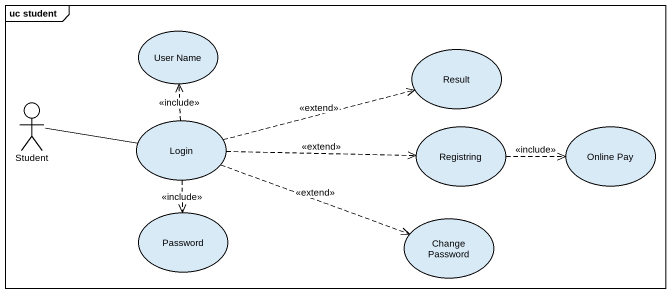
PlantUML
@startuml
mainframe uc student
usecase "User Name" as User_Name
usecase Result
actor Student
usecase Login
usecase Registring
usecase "Online Pay" as Online_Pay
usecase Password
usecase "Change Password" as Change_Password
Student -right- Login
Login .up.> User_Name : <<include>>
Login .right.> Result : <<extend>>
Login .right.> Registring : <<extend>>
Login ..> Password : <<include>>
Login .right.> Change_Password : <<extend>>
Registring .right.> Online_Pay : <<include>>
@enduml
